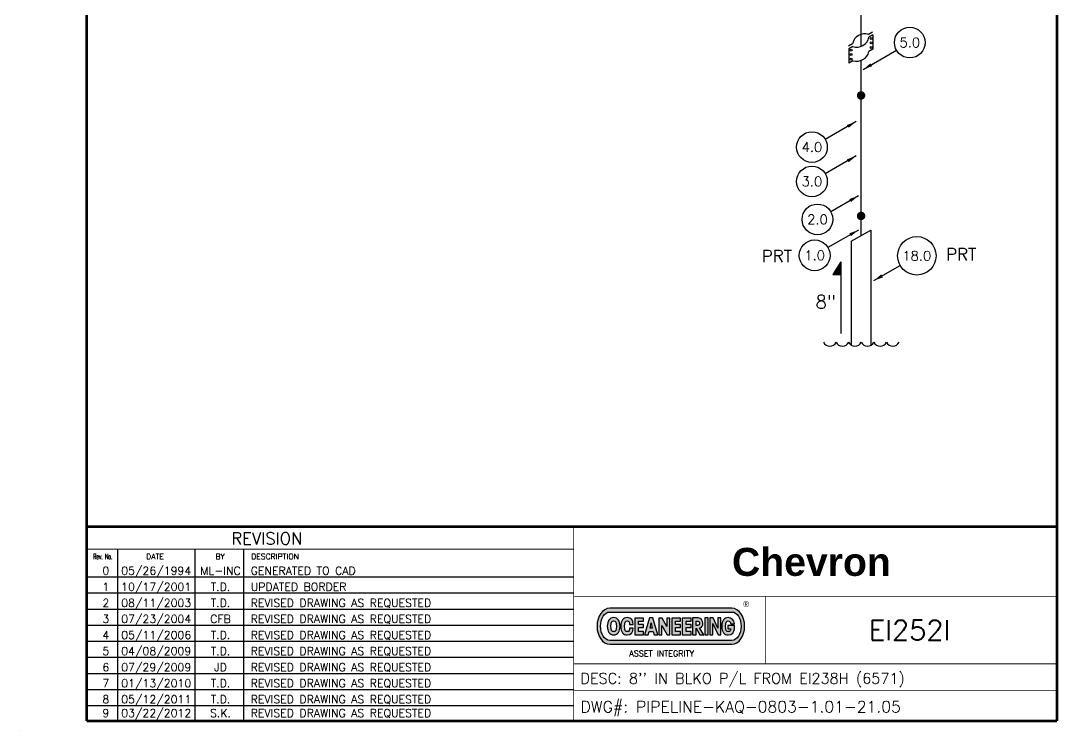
# Model space of a CAD drawing. Extents: x -0.4 to 12.5, y -0.5 to 16.6.
# Drawn here: x -0.43 to 12.53, y -0.51 to 8.35 of the extents above; entities that cross this region are included whole.
import ezdxf
from ezdxf.enums import TextEntityAlignment as Align

# ---------------------------------------------------------------- set-up
doc = ezdxf.new("R2010")
doc.units = 0
doc.header["$MEASUREMENT"] = 0
doc.layers.get('0').update_dxf_attribs({"linetype": 'CONTINUOUS'})
for name, color, linetype in [('BORDER', 5, 'CONTINUOUS'), ('LAYER_1', 5, 'CONTINUOUS'), ('MI_COMPONENT', 2, 'CONTINUOUS'), ('PIPELINE-KAQ-0803-TEXT', 3, 'CONTINUOUS'), ('PIPING', 7, 'CONTINUOUS'), ('PIPING-ABJ-1010-INLET-PIPE', 7, 'CONTINUOUS'), ('PIPING-ABJ-1010-INLET-TEXT', 3, 'CONTINUOUS'), ('TITLE', 5, 'CONTINUOUS')]:
    doc.layers.add(name, color=color, linetype=linetype)
doc.styles.add('ARIAL', font='ARIAL.TTF', dxfattribs={"height": 3})
doc.styles.add('PIPE-INFO', font='ROMANT')
doc.styles.add('ROMANS', font='romans.shx')
doc.styles.get("Standard").update_dxf_attribs({"font": 'MONOTXT'})

# ---------------------------------------------------------------- blocks, each defined once
blk = doc.blocks.new('TITLE')
at = {"layer": 'BORDER', "color": 3, "style": 'ROMANS', "flags": 8}
for tag, p in [('REV_#', (0.63, 1.432)), ('REV_DATE', (1.259, 1.432)), ('REV_BY', (2.062, 1.432)), ('REV_#', (0.63, 1.231)), ('REV_DATE', (1.259, 1.231)), ('REV_BY', (2.062, 1.231)), ('REV_#', (0.63, 1.03)), ('REV_DATE', (1.259, 1.03)), ('REV_BY', (2.062, 1.03)), ('REV_#', (0.63, 0.83)), ('REV_DATE', (1.259, 0.83)), ('REV_BY', (2.062, 0.83)), ('REV_#', (0.63, 0.629)), ('REV_DATE', (1.259, 0.629)), ('REV_BY', (2.062, 0.629)), ('REV_#', (0.63, 0.428)), ('REV_DATE', (1.259, 0.428)), ('REV_BY', (2.062, 0.428)), ('REV_#', (0.63, 0.227)), ('REV_DATE', (1.259, 0.227)), ('REV_BY', (2.062, 0.227)), ('REV_#', (0.63, 0.027)), ('REV_DATE', (1.259, 0.027)), ('REV_BY', (2.062, 0.027)), ('REV_#', (0.63, -0.174)), ('REV_DATE', (1.259, -0.174)), ('REV_BY', (2.062, -0.174)), ('REV_#', (0.63, -0.346)), ('REV_DATE', (1.259, -0.346)), ('REV_BY', (2.062, -0.346))]:
    blk.add_attdef(tag, text='', height=0.1, dxfattribs=at).set_placement(p, align=Align.CENTER)
for p in [(2.439, 1.432), (2.439, 1.231), (2.439, 1.03), (2.439, 0.83), (2.439, 0.629), (2.439, 0.428), (2.439, 0.227), (2.439, 0.027), (2.439, -0.174), (2.439, -0.346)]:
    blk.add_attdef('REV_DESC', p, '', height=0.1, dxfattribs=at)
at = {"layer": 'BORDER', "style": 'ROMANS', "flags": 8}
blk.add_attdef('LOCATION', text='', height=0.25, dxfattribs=at).set_placement((10.669, 0.615), align=Align.CENTER)

msp = doc.modelspace()

# ---------------------------------------------------------------- hatches: boundary and pattern name
at = {"linetype": 'Continuous', "lineweight": 0}
h = msp.add_hatch(color=256, dxfattribs=at)
edge = h.paths.add_edge_path()
edge.add_spline(control_points=[(8.449, 1.013), (8.449, 1.013), (6.923, 1.013), (6.923, 1.013)], knot_values=[0, 0, 0, 0, 1, 1, 1, 1], degree=3, periodic=0)
edge.add_spline(control_points=[(6.923, 1.013), (6.836, 1.013), (6.765, 0.913), (6.765, 0.789)], knot_values=[1, 1, 1, 1, 2, 2, 2, 2], degree=3, periodic=0)
edge.add_spline(control_points=[(6.765, 0.789), (6.765, 0.666), (6.836, 0.565), (6.923, 0.565)], knot_values=[2, 2, 2, 2, 3, 3, 3, 3], degree=3, periodic=0)
edge.add_spline(control_points=[(6.923, 0.565), (6.923, 0.565), (8.449, 0.565), (8.449, 0.565)], knot_values=[3, 3, 3, 3, 4, 4, 4, 4], degree=3, periodic=0)
edge.add_spline(control_points=[(8.449, 0.565), (8.537, 0.565), (8.608, 0.666), (8.608, 0.789)], knot_values=[4, 4, 4, 4, 5, 5, 5, 5], degree=3, periodic=0)
edge.add_spline(control_points=[(8.608, 0.789), (8.608, 0.913), (8.537, 1.013), (8.449, 1.013)], knot_values=[5, 5, 5, 5, 6, 6, 6, 6], degree=3, periodic=0)
edge = h.paths.add_edge_path(flags=16)
edge.add_spline(control_points=[(6.923, 0.966), (6.923, 0.966), (8.449, 0.966), (8.449, 0.966)], knot_values=[3, 3, 3, 3, 4, 4, 4, 4], degree=3, periodic=0)
edge.add_spline(control_points=[(8.449, 0.966), (8.512, 0.966), (8.564, 0.887), (8.564, 0.789)], knot_values=[4, 4, 4, 4, 5, 5, 5, 5], degree=3, periodic=0)
edge.add_spline(control_points=[(8.564, 0.789), (8.564, 0.691), (8.512, 0.612), (8.449, 0.612)], knot_values=[5, 5, 5, 5, 6, 6, 6, 6], degree=3, periodic=0)
edge.add_spline(control_points=[(8.449, 0.612), (8.449, 0.612), (6.923, 0.612), (6.923, 0.612)], knot_values=[0, 0, 0, 0, 1, 1, 1, 1], degree=3, periodic=0)
edge.add_spline(control_points=[(6.923, 0.612), (6.86, 0.612), (6.809, 0.691), (6.809, 0.789)], knot_values=[1, 1, 1, 1, 2, 2, 2, 2], degree=3, periodic=0)
edge.add_spline(control_points=[(6.809, 0.789), (6.809, 0.887), (6.86, 0.966), (6.923, 0.966)], knot_values=[2, 2, 2, 2, 3, 3, 3, 3], degree=3, periodic=0)
h.paths.add_polyline_path([(7.461, 0.892), (7.526, 0.683), (7.479, 0.683), (7.467, 0.723), (7.441, 0.723), (7.415, 0.723), (7.404, 0.683), (7.357, 0.683), (7.419, 0.892), (7.441, 0.892)], flags=0)
h.paths.add_polyline_path([(7.538, 0.89), (7.579, 0.89), (7.636, 0.784), (7.637, 0.89), (7.675, 0.89), (7.675, 0.683), (7.639, 0.683), (7.576, 0.799), (7.576, 0.683), (7.538, 0.683)], flags=0)
h.paths.add_polyline_path([(7.345, 0.89), (7.345, 0.85), (7.282, 0.85), (7.282, 0.811), (7.345, 0.811), (7.345, 0.772), (7.282, 0.772), (7.282, 0.723), (7.345, 0.723), (7.345, 0.683), (7.237, 0.683), (7.237, 0.89)], flags=0)
h.paths.add_polyline_path([(7.455, 0.764), (7.441, 0.764), (7.427, 0.764), (7.441, 0.831)], flags=0)
h.paths.add_polyline_path([(7.699, 0.89), (7.807, 0.89), (7.807, 0.85), (7.745, 0.85), (7.745, 0.811), (7.807, 0.811), (7.807, 0.772), (7.745, 0.772), (7.745, 0.723), (7.807, 0.723), (7.807, 0.683), (7.699, 0.683)], flags=0)
edge = h.paths.add_edge_path(flags=0)
edge.add_spline(control_points=[(7.14, 0.896), (7.191, 0.896), (7.218, 0.858), (7.217, 0.809)], knot_values=[0, 0, 0, 0, 1, 1, 1, 1], degree=3, periodic=0)
edge.add_spline(control_points=[(7.217, 0.809), (7.217, 0.809), (7.172, 0.809), (7.172, 0.809)], knot_values=[12.000022, 12.000022, 12.000022, 12.000022, 12.999982, 12.999982, 12.999982, 12.999982], degree=3, periodic=0)
edge.add_spline(control_points=[(7.172, 0.809), (7.171, 0.846), (7.16, 0.855), (7.144, 0.855)], knot_values=[10, 10, 10, 10, 11, 11, 11, 11], degree=3, periodic=0)
edge.add_spline(control_points=[(7.144, 0.855), (7.123, 0.855), (7.107, 0.837), (7.107, 0.788)], knot_values=[9, 9, 9, 9, 10, 10, 10, 10], degree=3, periodic=0)
edge.add_spline(control_points=[(7.107, 0.788), (7.107, 0.739), (7.123, 0.721), (7.144, 0.721)], knot_values=[8, 8, 8, 8, 9, 9, 9, 9], degree=3, periodic=0)
edge.add_spline(control_points=[(7.144, 0.721), (7.166, 0.721), (7.171, 0.743), (7.172, 0.765)], knot_values=[7, 7, 7, 7, 8, 8, 8, 8], degree=3, periodic=0)
edge.add_spline(control_points=[(7.172, 0.765), (7.172, 0.765), (7.217, 0.765), (7.217, 0.765)], knot_values=[5.000018, 5.000018, 5.000018, 5.000018, 5.99998, 5.99998, 5.99998, 5.99998], degree=3, periodic=0)
edge.add_spline(control_points=[(7.217, 0.765), (7.217, 0.718), (7.19, 0.68), (7.14, 0.68)], knot_values=[3, 3, 3, 3, 4, 4, 4, 4], degree=3, periodic=0)
edge.add_spline(control_points=[(7.14, 0.68), (7.093, 0.68), (7.062, 0.716), (7.062, 0.788)], knot_values=[2, 2, 2, 2, 3, 3, 3, 3], degree=3, periodic=0)
edge.add_spline(control_points=[(7.062, 0.788), (7.062, 0.86), (7.093, 0.896), (7.14, 0.896)], knot_values=[1, 1, 1, 1, 2, 2, 2, 2], degree=3, periodic=0)
h.paths.add_polyline_path([(7.83, 0.89), (7.939, 0.89), (7.939, 0.85), (7.876, 0.85), (7.876, 0.811), (7.939, 0.811), (7.939, 0.772), (7.876, 0.772), (7.876, 0.723), (7.939, 0.723), (7.939, 0.683), (7.83, 0.683)], flags=0)
edge = h.paths.add_edge_path(flags=0)
edge.add_spline(control_points=[(6.972, 0.896), (7.025, 0.896), (7.052, 0.853), (7.052, 0.788)], knot_values=[1, 1, 1, 1, 2, 2, 2, 2], degree=3, periodic=0)
edge.add_spline(control_points=[(7.052, 0.788), (7.052, 0.723), (7.025, 0.68), (6.972, 0.68)], knot_values=[0, 0, 0, 0, 1, 1, 1, 1], degree=3, periodic=0)
edge.add_spline(control_points=[(6.972, 0.68), (6.919, 0.68), (6.893, 0.723), (6.893, 0.788)], knot_values=[0, 0, 0, 0, 1, 1, 1, 1], degree=3, periodic=0)
edge.add_spline(control_points=[(6.893, 0.788), (6.893, 0.853), (6.919, 0.896), (6.972, 0.896)], knot_values=[7, 7, 7, 7, 8, 8, 8, 8], degree=3, periodic=0)
edge = h.paths.add_edge_path(flags=0)
edge.add_spline(control_points=[(6.972, 0.855), (6.995, 0.855), (7.006, 0.836), (7.006, 0.788)], knot_values=[3, 3, 3, 3, 4, 4, 4, 4], degree=3, periodic=0)
edge.add_spline(control_points=[(7.006, 0.788), (7.006, 0.739), (6.995, 0.721), (6.972, 0.721)], knot_values=[4, 4, 4, 4, 5, 5, 5, 5], degree=3, periodic=0)
edge.add_spline(control_points=[(6.972, 0.721), (6.949, 0.721), (6.938, 0.739), (6.938, 0.788)], knot_values=[2, 2, 2, 2, 3, 3, 3, 3], degree=3, periodic=0)
edge.add_spline(control_points=[(6.938, 0.788), (6.938, 0.836), (6.949, 0.855), (6.972, 0.855)], knot_values=[5, 5, 5, 5, 6, 6, 6, 6], degree=3, periodic=0)
edge = h.paths.add_edge_path(flags=0)
edge.add_spline(control_points=[(7.957, 0.892), (7.957, 0.892), (8.022, 0.892), (8.022, 0.892)], knot_values=[4.00001, 4.00001, 4.00001, 4.00001, 4.99999, 4.99999, 4.99999, 4.99999], degree=3, periodic=0)
edge.add_spline(control_points=[(8.022, 0.892), (8.022, 0.892), (8.026, 0.892), (8.026, 0.892)], knot_values=[10, 10, 10, 10, 10.999925, 10.999925, 10.999925, 10.999925], degree=3, periodic=0)
edge.add_spline(control_points=[(8.026, 0.892), (8.064, 0.892), (8.088, 0.86), (8.088, 0.824)], knot_values=[8, 8, 8, 8, 9, 9, 9, 9], degree=3, periodic=0)
edge.add_spline(control_points=[(8.088, 0.824), (8.088, 0.801), (8.076, 0.771), (8.045, 0.767)], knot_values=[7, 7, 7, 7, 8, 8, 8, 8], degree=3, periodic=0)
edge.add_spline(control_points=[(8.045, 0.767), (8.045, 0.767), (8.098, 0.683), (8.098, 0.683)], knot_values=[5.000018, 5.000018, 5.000018, 5.000018, 5.999986, 5.999986, 5.999986, 5.999986], degree=3, periodic=0)
edge.add_spline(control_points=[(8.098, 0.683), (8.098, 0.683), (8.048, 0.683), (8.048, 0.683)], knot_values=[4.000018, 4.000018, 4.000018, 4.000018, 4.999982, 4.999982, 4.999982, 4.999982], degree=3, periodic=0)
edge.add_spline(control_points=[(8.048, 0.683), (8.048, 0.683), (8.022, 0.728), (8.022, 0.728)], knot_values=[3.000018, 3.000018, 3.000018, 3.000018, 3.999982, 3.999982, 3.999982, 3.999982], degree=3, periodic=0)
edge.add_spline(control_points=[(8.022, 0.728), (8.022, 0.728), (8.002, 0.764), (8.002, 0.764)], knot_values=[10.000018, 10.000018, 10.000018, 10.000018, 10.999982, 10.999982, 10.999982, 10.999982], degree=3, periodic=0)
edge.add_spline(control_points=[(8.001, 0.764), (8.001, 0.764), (8.001, 0.683), (8.001, 0.683)], knot_values=[8.000018, 8.000018, 8.000018, 8.000018, 8.999982, 8.999982, 8.999982, 8.999982], degree=3, periodic=0)
edge.add_spline(control_points=[(8.001, 0.683), (8.001, 0.683), (7.957, 0.683), (7.957, 0.683)], knot_values=[7.00001, 7.00001, 7.00001, 7.00001, 7.999982, 7.999982, 7.999982, 7.999982], degree=3, periodic=0)
edge.add_spline(control_points=[(7.957, 0.683), (7.957, 0.683), (7.957, 0.892), (7.957, 0.892)], knot_values=[5.00001, 5.00001, 5.00001, 5.00001, 5.99999, 5.99999, 5.99999, 5.99999], degree=3, periodic=0)
edge = h.paths.add_edge_path(flags=0)
edge.add_spline(control_points=[(8.001, 0.851), (8.001, 0.851), (8.016, 0.851), (8.016, 0.851)], knot_values=[0.000018, 0.000018, 0.000018, 0.000018, 1, 1, 1, 1], degree=3, periodic=0)
edge.add_spline(control_points=[(8.016, 0.851), (8.018, 0.851), (8.02, 0.851), (8.022, 0.85)], knot_values=[2, 2, 2, 2, 3, 3, 3, 3], degree=3, periodic=0)
edge.add_spline(control_points=[(8.022, 0.85), (8.036, 0.848), (8.044, 0.84), (8.044, 0.825)], knot_values=[0, 0, 0, 0, 1, 1, 1, 1], degree=3, periodic=0)
edge.add_spline(control_points=[(8.044, 0.825), (8.044, 0.81), (8.036, 0.802), (8.022, 0.8)], knot_values=[1, 1, 1, 1, 2, 2, 2, 2], degree=3, periodic=0)
edge.add_spline(control_points=[(8.022, 0.8), (8.02, 0.799), (8.018, 0.799), (8.016, 0.799)], knot_values=[12, 12, 12, 12, 13, 13, 13, 13], degree=3, periodic=0)
edge.add_spline(control_points=[(8.016, 0.799), (8.016, 0.799), (8.001, 0.799), (8.001, 0.799)], knot_values=[14, 14, 14, 14, 14.999982, 14.999982, 14.999982, 14.999982], degree=3, periodic=0)
edge.add_spline(control_points=[(8.001, 0.799), (8.001, 0.799), (8.001, 0.851), (8.001, 0.851)], knot_values=[15.000018, 15.000018, 15.000018, 15.000018, 15.999982, 15.999982, 15.999982, 15.999982], degree=3, periodic=0)
h.paths.add_polyline_path([(8.111, 0.892), (8.153, 0.892), (8.153, 0.683), (8.111, 0.683)], flags=0)
h.paths.add_polyline_path([(8.173, 0.892), (8.215, 0.892), (8.273, 0.764), (8.274, 0.764), (8.274, 0.892), (8.313, 0.892), (8.313, 0.683), (8.276, 0.683), (8.213, 0.821), (8.212, 0.821), (8.212, 0.683), (8.173, 0.683)], flags=0)
edge = h.paths.add_edge_path(flags=0)
edge.add_spline(control_points=[(8.324, 0.788), (8.324, 0.86), (8.354, 0.896), (8.402, 0.896)], knot_values=[1, 1, 1, 1, 2, 2, 2, 2], degree=3, periodic=0)
edge.add_spline(control_points=[(8.402, 0.896), (8.447, 0.896), (8.477, 0.865), (8.48, 0.818)], knot_values=[0, 0, 0, 0, 1, 1, 1, 1], degree=3, periodic=0)
edge.add_spline(control_points=[(8.48, 0.818), (8.48, 0.818), (8.435, 0.818), (8.435, 0.818)], knot_values=[15.000021, 15.000021, 15.000021, 15.000021, 15.999983, 15.999983, 15.999983, 15.999983], degree=3, periodic=0)
edge.add_spline(control_points=[(8.435, 0.818), (8.434, 0.838), (8.423, 0.855), (8.402, 0.855)], knot_values=[13, 13, 13, 13, 14, 14, 14, 14], degree=3, periodic=0)
edge.add_spline(control_points=[(8.402, 0.855), (8.385, 0.855), (8.369, 0.837), (8.369, 0.788)], knot_values=[12, 12, 12, 12, 13, 13, 13, 13], degree=3, periodic=0)
edge.add_spline(control_points=[(8.369, 0.788), (8.369, 0.739), (8.385, 0.721), (8.402, 0.721)], knot_values=[11, 11, 11, 11, 12, 12, 12, 12], degree=3, periodic=0)
edge.add_spline(control_points=[(8.402, 0.721), (8.427, 0.721), (8.435, 0.741), (8.435, 0.758)], knot_values=[10, 10, 10, 10, 11, 11, 11, 11], degree=3, periodic=0)
edge.add_spline(control_points=[(8.435, 0.758), (8.435, 0.758), (8.397, 0.758), (8.397, 0.758)], knot_values=[8.000018, 8.000018, 8.000018, 8.000018, 8.999985, 8.999985, 8.999985, 8.999985], degree=3, periodic=0)
edge.add_spline(control_points=[(8.397, 0.758), (8.397, 0.758), (8.397, 0.798), (8.397, 0.798)], knot_values=[7.000018, 7.000018, 7.000018, 7.000018, 7.999982, 7.999982, 7.999982, 7.999982], degree=3, periodic=0)
edge.add_spline(control_points=[(8.397, 0.798), (8.397, 0.798), (8.48, 0.798), (8.48, 0.798)], knot_values=[6.000018, 6.000018, 6.000018, 6.000018, 6.999982, 6.999982, 6.999982, 6.999982], degree=3, periodic=0)
edge.add_spline(control_points=[(8.48, 0.798), (8.48, 0.798), (8.48, 0.757), (8.48, 0.757)], knot_values=[5, 5, 5, 5, 5.999982, 5.999982, 5.999982, 5.999982], degree=3, periodic=0)
edge.add_spline(control_points=[(8.48, 0.757), (8.48, 0.714), (8.452, 0.68), (8.402, 0.68)], knot_values=[3, 3, 3, 3, 4, 4, 4, 4], degree=3, periodic=0)
edge.add_spline(control_points=[(8.402, 0.68), (8.354, 0.68), (8.324, 0.716), (8.324, 0.788)], knot_values=[2, 2, 2, 2, 3, 3, 3, 3], degree=3, periodic=0)

# ---------------------------------------------------------------- linework, layer by layer
at = {"color": 2}
for p, q in [((10.207, 8.209), (10.156, 8.18)), ((10.211, 8.177), (10.16, 8.147)), ((10.211, 8.177), (10.211, 7.997)), ((9.957, 8.065), (9.906, 8.035)), ((9.961, 8.032), (9.91, 8.003)), ((9.91, 8.003), (9.91, 7.823)), ((10.211, 7.997), (10.16, 7.967)), ((9.961, 7.853), (9.91, 7.823)), ((9.94, 5.597), (10.184, 5.738)), ((10.184, 5.738), (10.184, 4.298)), ((9.94, 5.597), (9.94, 4.301))]:
    msp.add_line(p, q, dxfattribs=at)
at = {"const_width": 0.015}
for points in [[(10.062, 8.033), (10.062, 8.486)], [(10.062, 5.668), (10.062, 7.856)]]:
    msp.add_lwpolyline(points, dxfattribs=at)
at = {"color": 2, "const_width": 0.0528}
for points in [[(10.036, 7.419, 1), (10.089, 7.419, 1)], [(10.036, 5.914, 1), (10.089, 5.914, 1)]]:
    msp.add_lwpolyline(points, format="xyb", close=True, dxfattribs=at)
at = {"color": 2}
for centre in [(10.187, 8.13), (10.187, 8.077), (9.937, 7.984), (9.937, 7.931), (10.187, 8.019), (9.937, 7.873)]:
    msp.add_circle(centre, 0.012, dxfattribs=at)
for centre, radius, start, end in [((10.105, 8.038), 0.151, 70.493, 169.507), ((10.011, 8.174), 0.151, 250.493, 349.507), ((10.007, 8.003), 0.157, 253.2203, 346.7797)]:
    msp.add_arc(centre, radius, start, end, dxfattribs=at)
for centre in [(9.672, 4.375), (9.829, 4.375), (9.986, 4.375), (10.144, 4.375), (10.301, 4.375), (10.458, 4.375)]:
    msp.add_arc(centre, 0.0867, 205, 335)
at = {"layer": 'BORDER'}
for p, q in [((0.78, -0.394), (0.78, 1.751)), ((1.746, -0.394), (1.746, 1.751)), ((2.355, -0.394), (2.355, 1.751)), ((0.389, 1.404), (6.473, 1.404)), ((0.389, 1.204), (6.473, 1.204)), ((0.389, 1.003), (6.473, 1.003)), ((0.389, 0.802), (6.473, 0.802)), ((0.389, 0.602), (6.473, 0.602)), ((0.389, 0.401), (6.473, 0.401)), ((0.389, 0.2), (6.473, 0.2)), ((0.389, 0), (6.473, 0)), ((0.389, -0.201), (6.473, -0.201))]:
    msp.add_line(p, q, dxfattribs=at)
at = {"layer": 'BORDER', "color": 3, "const_width": 0.033}
for points in [[(0.389, -0.394), (0.389, 16.583)], [(12.509, -0.394), (12.509, 16.583)], [(0.389, -0.394), (12.509, -0.394)]]:
    msp.add_lwpolyline(points, dxfattribs=at)
at = {"layer": 'BORDER'}
for points, const_width in [([(0.389, 2.032), (12.509, 2.032)], 0.033), ([(6.473, -0.394), (6.473, 2.032)], 0.01), ([(0.389, 1.751), (6.473, 1.751)], 0.01), ([(6.473, 1.163), (12.509, 1.163)], 0.01), ([(8.87, 0.319), (8.87, 1.163)], 0.01), ([(6.473, 0.319), (12.509, 0.319)], 0.01), ([(6.473, -0.015), (12.509, -0.015)], 0.01)]:
    msp.add_lwpolyline(points, dxfattribs=dict(at, const_width=const_width))
at = {"layer": 'LAYER_1', "color": 7}
for p, q in [((7.345, 0.89), (7.237, 0.89)), ((7.237, 0.89), (7.237, 0.683)), ((7.282, 0.811), (7.282, 0.85)), ((7.282, 0.85), (7.345, 0.85)), ((7.345, 0.811), (7.282, 0.811)), ((7.345, 0.85), (7.345, 0.89)), ((7.345, 0.772), (7.345, 0.811)), ((7.419, 0.892), (7.357, 0.683)), ((7.441, 0.892), (7.419, 0.892)), ((7.427, 0.764), (7.44, 0.83)), ((7.44, 0.83), (7.441, 0.83)), ((7.461, 0.892), (7.441, 0.892)), ((7.441, 0.83), (7.441, 0.83)), ((7.441, 0.83), (7.455, 0.764)), ((7.526, 0.683), (7.461, 0.892)), ((7.461, 0.892), (7.461, 0.892)), ((7.579, 0.89), (7.538, 0.89)), ((7.538, 0.89), (7.538, 0.683)), ((7.576, 0.683), (7.576, 0.799)), ((7.576, 0.799), (7.639, 0.683)), ((7.636, 0.784), (7.579, 0.89)), ((7.637, 0.89), (7.636, 0.784)), ((7.675, 0.89), (7.637, 0.89)), ((7.637, 0.89), (7.637, 0.89)), ((7.675, 0.683), (7.675, 0.89)), ((7.807, 0.89), (7.699, 0.89)), ((7.699, 0.89), (7.699, 0.683)), ((7.745, 0.811), (7.745, 0.85)), ((7.745, 0.85), (7.807, 0.85)), ((7.807, 0.811), (7.745, 0.811)), ((7.807, 0.85), (7.807, 0.89)), ((7.807, 0.772), (7.807, 0.811)), ((7.939, 0.89), (7.83, 0.89)), ((7.83, 0.89), (7.83, 0.683)), ((7.876, 0.811), (7.876, 0.85)), ((7.876, 0.85), (7.939, 0.85)), ((7.939, 0.811), (7.876, 0.811)), ((7.939, 0.85), (7.939, 0.89)), ((7.939, 0.772), (7.939, 0.811)), ((8.111, 0.892), (8.111, 0.683)), ((8.153, 0.892), (8.111, 0.892)), ((8.111, 0.892), (8.111, 0.892)), ((8.153, 0.683), (8.153, 0.892)), ((8.215, 0.892), (8.173, 0.892)), ((8.173, 0.892), (8.173, 0.683)), ((8.212, 0.683), (8.212, 0.821)), ((8.212, 0.821), (8.213, 0.821)), ((8.213, 0.821), (8.276, 0.683)), ((8.273, 0.764), (8.215, 0.892)), ((8.274, 0.892), (8.274, 0.764)), ((8.313, 0.892), (8.274, 0.892)), ((8.274, 0.892), (8.274, 0.892)), ((8.313, 0.683), (8.313, 0.892)), ((7.237, 0.683), (7.345, 0.683)), ((7.282, 0.723), (7.282, 0.772)), ((7.282, 0.772), (7.345, 0.772)), ((7.345, 0.723), (7.282, 0.723)), ((7.345, 0.683), (7.345, 0.723)), ((7.345, 0.683), (7.345, 0.683)), ((7.357, 0.683), (7.404, 0.683)), ((7.404, 0.683), (7.415, 0.723)), ((7.415, 0.723), (7.441, 0.723)), ((7.441, 0.764), (7.427, 0.764)), ((7.455, 0.764), (7.441, 0.764)), ((7.441, 0.723), (7.467, 0.723)), ((7.455, 0.764), (7.455, 0.764)), ((7.467, 0.723), (7.479, 0.683)), ((7.479, 0.683), (7.526, 0.683)), ((7.538, 0.683), (7.576, 0.683)), ((7.639, 0.683), (7.675, 0.683)), ((7.699, 0.683), (7.807, 0.683)), ((7.745, 0.723), (7.745, 0.772)), ((7.745, 0.772), (7.807, 0.772)), ((7.807, 0.723), (7.745, 0.723)), ((7.807, 0.683), (7.807, 0.723)), ((7.807, 0.683), (7.807, 0.683)), ((7.83, 0.683), (7.939, 0.683)), ((7.876, 0.723), (7.876, 0.772)), ((7.876, 0.772), (7.939, 0.772)), ((7.939, 0.723), (7.876, 0.723)), ((7.939, 0.683), (7.939, 0.723)), ((7.939, 0.683), (7.939, 0.683)), ((8.111, 0.683), (8.153, 0.683)), ((8.173, 0.683), (8.212, 0.683)), ((8.274, 0.764), (8.273, 0.764)), ((8.276, 0.683), (8.313, 0.683))]:
    msp.add_line(p, q, dxfattribs=at)
for points, knots in [([(6.923, 1.013), (6.836, 1.013), (6.765, 0.913), (6.765, 0.789), (6.765, 0.666), (6.836, 0.565), (6.923, 0.565)], [1, 1, 1, 1, 2, 2, 2, 3, 3, 3, 3]), ([(6.923, 0.612), (6.86, 0.612), (6.809, 0.691), (6.809, 0.789), (6.809, 0.887), (6.86, 0.966), (6.923, 0.966)], [1, 1, 1, 1, 2, 2, 2, 3, 3, 3, 3]), ([(8.449, 0.565), (8.537, 0.565), (8.608, 0.666), (8.608, 0.789), (8.608, 0.913), (8.537, 1.013), (8.449, 1.013)], [4, 4, 4, 4, 5, 5, 5, 6, 6, 6, 6]), ([(8.449, 0.966), (8.512, 0.966), (8.564, 0.887), (8.564, 0.789), (8.564, 0.691), (8.512, 0.612), (8.449, 0.612)], [4, 4, 4, 4, 5, 5, 5, 6, 6, 6, 6]), ([(6.972, 0.68), (7.025, 0.68), (7.052, 0.723), (7.052, 0.788), (7.052, 0.853), (7.025, 0.896), (6.972, 0.896)], [0, 0, 0, 0, 1, 1, 1, 2, 2, 2, 2]), ([(6.972, 0.855), (6.995, 0.855), (7.006, 0.836), (7.006, 0.788), (7.006, 0.739), (6.995, 0.721), (6.972, 0.721)], [3, 3, 3, 3, 4, 4, 4, 5, 5, 5, 5]), ([(7.217, 0.809), (7.218, 0.858), (7.191, 0.896), (7.14, 0.896), (7.093, 0.896), (7.062, 0.86), (7.062, 0.788), (7.062, 0.716), (7.093, 0.68), (7.14, 0.68), (7.19, 0.68), (7.217, 0.718), (7.217, 0.765)], [0, 0, 0, 0, 1, 1, 1, 2, 2, 2, 3, 3, 3, 4, 4, 4, 4]), ([(7.172, 0.765), (7.171, 0.743), (7.166, 0.721), (7.144, 0.721), (7.123, 0.721), (7.107, 0.739), (7.107, 0.788), (7.107, 0.837), (7.123, 0.855), (7.144, 0.855), (7.16, 0.855), (7.171, 0.846), (7.172, 0.809)], [7, 7, 7, 7, 8, 8, 8, 9, 9, 9, 10, 10, 10, 11, 11, 11, 11]), ([(8.022, 0.85), (8.036, 0.848), (8.044, 0.84), (8.044, 0.825), (8.044, 0.81), (8.036, 0.802), (8.022, 0.8)], [0, 0, 0, 0, 1, 1, 1, 2, 2, 2, 2]), ([(8.045, 0.767), (8.076, 0.771), (8.088, 0.801), (8.088, 0.824), (8.088, 0.86), (8.064, 0.892), (8.026, 0.892)], [7, 7, 7, 7, 8, 8, 8, 9, 9, 9, 9]), ([(8.48, 0.818), (8.477, 0.865), (8.447, 0.896), (8.402, 0.896), (8.354, 0.896), (8.324, 0.86), (8.324, 0.788), (8.324, 0.716), (8.354, 0.68), (8.402, 0.68), (8.452, 0.68), (8.48, 0.714), (8.48, 0.757)], [0, 0, 0, 0, 1, 1, 1, 2, 2, 2, 3, 3, 3, 4, 4, 4, 4]), ([(8.435, 0.758), (8.435, 0.741), (8.427, 0.721), (8.402, 0.721), (8.385, 0.721), (8.369, 0.739), (8.369, 0.788), (8.369, 0.837), (8.385, 0.855), (8.402, 0.855), (8.423, 0.855), (8.434, 0.838), (8.435, 0.818)], [10, 10, 10, 10, 11, 11, 11, 12, 12, 12, 13, 13, 13, 14, 14, 14, 14])]:
    msp.add_open_spline(points, degree=3, knots=knots, dxfattribs=at)
for points in [[(8.449, 1.013), (8.449, 1.013), (6.923, 1.013), (6.923, 1.013)], [(6.923, 0.966), (6.923, 0.966), (8.449, 0.966), (8.449, 0.966)], [(6.972, 0.896), (6.919, 0.896), (6.893, 0.853), (6.893, 0.788)], [(6.893, 0.788), (6.893, 0.723), (6.919, 0.68), (6.972, 0.68)], [(6.938, 0.788), (6.938, 0.836), (6.949, 0.855), (6.972, 0.855)], [(6.972, 0.721), (6.949, 0.721), (6.938, 0.739), (6.938, 0.788)], [(7.172, 0.809), (7.172, 0.809), (7.217, 0.809), (7.217, 0.809)], [(8.022, 0.892), (8.022, 0.892), (7.957, 0.892), (7.957, 0.892)], [(7.957, 0.892), (7.957, 0.892), (7.957, 0.683), (7.957, 0.683)], [(8.001, 0.851), (8.001, 0.851), (8.016, 0.851), (8.016, 0.851)], [(8.001, 0.799), (8.001, 0.799), (8.001, 0.851), (8.001, 0.851)], [(8.016, 0.799), (8.016, 0.799), (8.001, 0.799), (8.001, 0.799)], [(8.016, 0.851), (8.018, 0.851), (8.02, 0.851), (8.022, 0.85)], [(8.022, 0.8), (8.02, 0.799), (8.018, 0.799), (8.016, 0.799)], [(8.026, 0.892), (8.026, 0.892), (8.022, 0.892), (8.022, 0.892)], [(8.48, 0.798), (8.48, 0.798), (8.397, 0.798), (8.397, 0.798)], [(8.397, 0.798), (8.397, 0.798), (8.397, 0.758), (8.397, 0.758)], [(8.435, 0.818), (8.435, 0.818), (8.48, 0.818), (8.48, 0.818)], [(8.48, 0.757), (8.48, 0.757), (8.48, 0.798), (8.48, 0.798)], [(7.217, 0.765), (7.217, 0.765), (7.172, 0.765), (7.172, 0.765)], [(7.957, 0.683), (7.957, 0.683), (8.001, 0.683), (8.001, 0.683)], [(8.001, 0.683), (8.001, 0.683), (8.001, 0.764), (8.001, 0.764)], [(8.001, 0.764), (8.001, 0.764), (8.002, 0.764), (8.002, 0.764)], [(8.002, 0.764), (8.002, 0.764), (8.022, 0.728), (8.022, 0.728)], [(8.022, 0.728), (8.022, 0.728), (8.048, 0.683), (8.048, 0.683)], [(8.098, 0.683), (8.098, 0.683), (8.045, 0.767), (8.045, 0.767)], [(8.048, 0.683), (8.048, 0.683), (8.098, 0.683), (8.098, 0.683)], [(8.397, 0.758), (8.397, 0.758), (8.435, 0.758), (8.435, 0.758)], [(8.449, 0.612), (8.449, 0.612), (6.923, 0.612), (6.923, 0.612)], [(6.923, 0.565), (6.923, 0.565), (8.449, 0.565), (8.449, 0.565)]]:
    msp.add_open_spline(points, degree=3, dxfattribs=at)
at = {"layer": 'MI_COMPONENT', "color": 7}
for p, q in [((9.81, 5.34), (9.709, 5.183)), ((9.709, 5.183), (9.811, 5.183))]:
    msp.add_line(p, q, dxfattribs=at)
msp.add_solid([(9.81, 5.34), (9.81, 5.183), (9.709, 5.183)], dxfattribs=at)
at = {"layer": 'PIPELINE-KAQ-0803-TEXT'}
for p, q in [((10.089, 7.744), (10.505, 7.984)), ((10, 7.092), (9.615, 6.87)), ((10, 6.663), (9.615, 6.441)), ((10.029, 6.166), (9.684, 5.967)), ((10.029, 5.738), (9.649, 5.518)), ((10.223, 5.106), (10.552, 5.296))]:
    msp.add_line(p, q, dxfattribs=at)
for centre, radius in [((10.671, 8.08), 0.192), ((9.449, 6.774), 0.192), ((9.449, 6.345), 0.192), ((9.518, 5.871), 0.192), ((9.483, 5.422), 0.192), ((10.759, 5.416), 0.24)]:
    msp.add_circle(centre, radius, dxfattribs=at)
for points in [[(10.089, 7.744), (10.201, 7.785), (10.18, 7.821)], [(10, 7.092), (9.887, 7.051), (9.908, 7.015)], [(10, 6.663), (9.887, 6.622), (9.908, 6.585)], [(10.029, 6.166), (9.916, 6.125), (9.937, 6.088)], [(10.029, 5.738), (9.916, 5.697), (9.937, 5.661)], [(10.223, 5.106), (10.336, 5.147), (10.314, 5.184)]]:
    msp.add_solid(points, dxfattribs=at)
at = {"layer": 'PIPING'}
msp.add_line((-0.433, -0.511), (-0.433, -0.511), dxfattribs=at)
at = {"layer": 'PIPING-ABJ-1010-INLET-PIPE'}
msp.add_line((9.81, 5.34), (9.81, 4.447), dxfattribs=at)

# ---------------------------------------------------------------- block references
at = {"layer": 'PIPING'}
ref = msp.add_blockref('TITLE', (0, 0), dxfattribs=at)
ref.add_attrib('LOCATION', 'EI252I', dxfattribs={"layer": 'BORDER', "height": 0.25, "style": 'ROMANS', "flags": 8}).set_placement((10.669, 0.615), align=Align.CENTER)
ref.add_attrib('REV_#', '0', dxfattribs={"layer": 'BORDER', "color": 3, "height": 0.1, "style": 'ROMANS', "flags": 8}).set_placement((0.63, 1.432), align=Align.CENTER)
ref.add_attrib('REV_DATE', '05/26/1994', dxfattribs={"layer": 'BORDER', "color": 3, "height": 0.1, "style": 'ROMANS', "flags": 8}).set_placement((1.259, 1.432), align=Align.CENTER)
ref.add_attrib('REV_BY', 'ML-INC', dxfattribs={"layer": 'BORDER', "color": 3, "height": 0.1, "style": 'ROMANS', "flags": 8}).set_placement((2.062, 1.432), align=Align.CENTER)
ref.add_attrib('REV_DESC', 'GENERATED TO CAD', (2.439, 1.432), dxfattribs={"layer": 'BORDER', "color": 3, "height": 0.1, "style": 'ROMANS', "flags": 8})
ref.add_attrib('REV_#', '1', dxfattribs={"layer": 'BORDER', "color": 3, "height": 0.1, "style": 'ROMANS', "flags": 8}).set_placement((0.63, 1.231), align=Align.CENTER)
ref.add_attrib('REV_DATE', '10/17/2001', dxfattribs={"layer": 'BORDER', "color": 3, "height": 0.1, "style": 'ROMANS', "flags": 8}).set_placement((1.259, 1.231), align=Align.CENTER)
ref.add_attrib('REV_BY', 'T.D.', dxfattribs={"layer": 'BORDER', "color": 3, "height": 0.1, "style": 'ROMANS', "flags": 8}).set_placement((2.062, 1.231), align=Align.CENTER)
ref.add_attrib('REV_DESC', 'UPDATED BORDER', (2.439, 1.231), dxfattribs={"layer": 'BORDER', "color": 3, "height": 0.1, "style": 'ROMANS', "flags": 8})
ref.add_attrib('REV_#', '2', dxfattribs={"layer": 'BORDER', "color": 3, "height": 0.1, "style": 'ROMANS', "flags": 8}).set_placement((0.63, 1.03), align=Align.CENTER)
ref.add_attrib('REV_DATE', '08/11/2003', dxfattribs={"layer": 'BORDER', "color": 3, "height": 0.1, "style": 'ROMANS', "flags": 8}).set_placement((1.259, 1.03), align=Align.CENTER)
ref.add_attrib('REV_BY', 'T.D.', dxfattribs={"layer": 'BORDER', "color": 3, "height": 0.1, "style": 'ROMANS', "flags": 8}).set_placement((2.062, 1.03), align=Align.CENTER)
ref.add_attrib('REV_DESC', 'REVISED DRAWING AS REQUESTED', (2.439, 1.03), dxfattribs={"layer": 'BORDER', "color": 3, "height": 0.1, "style": 'ROMANS', "flags": 8})
ref.add_attrib('REV_#', '3', dxfattribs={"layer": 'BORDER', "color": 3, "height": 0.1, "style": 'ROMANS', "flags": 8}).set_placement((0.63, 0.83), align=Align.CENTER)
ref.add_attrib('REV_DATE', '07/23/2004', dxfattribs={"layer": 'BORDER', "color": 3, "height": 0.1, "style": 'ROMANS', "flags": 8}).set_placement((1.259, 0.83), align=Align.CENTER)
ref.add_attrib('REV_BY', 'CFB', dxfattribs={"layer": 'BORDER', "color": 3, "height": 0.1, "style": 'ROMANS', "flags": 8}).set_placement((2.062, 0.83), align=Align.CENTER)
ref.add_attrib('REV_DESC', 'REVISED DRAWING AS REQUESTED', (2.439, 0.83), dxfattribs={"layer": 'BORDER', "color": 3, "height": 0.1, "style": 'ROMANS', "flags": 8})
ref.add_attrib('REV_#', '4', dxfattribs={"layer": 'BORDER', "color": 3, "height": 0.1, "style": 'ROMANS', "flags": 8}).set_placement((0.63, 0.629), align=Align.CENTER)
ref.add_attrib('REV_DATE', '05/11/2006', dxfattribs={"layer": 'BORDER', "color": 3, "height": 0.1, "style": 'ROMANS', "flags": 8}).set_placement((1.259, 0.629), align=Align.CENTER)
ref.add_attrib('REV_BY', 'T.D.', dxfattribs={"layer": 'BORDER', "color": 3, "height": 0.1, "style": 'ROMANS', "flags": 8}).set_placement((2.062, 0.629), align=Align.CENTER)
ref.add_attrib('REV_DESC', 'REVISED DRAWING AS REQUESTED', (2.439, 0.629), dxfattribs={"layer": 'BORDER', "color": 3, "height": 0.1, "style": 'ROMANS', "flags": 8})
ref.add_attrib('REV_#', '5', dxfattribs={"layer": 'BORDER', "color": 3, "height": 0.1, "style": 'ROMANS', "flags": 8}).set_placement((0.63, 0.428), align=Align.CENTER)
ref.add_attrib('REV_DATE', '04/08/2009', dxfattribs={"layer": 'BORDER', "color": 3, "height": 0.1, "style": 'ROMANS', "flags": 8}).set_placement((1.259, 0.428), align=Align.CENTER)
ref.add_attrib('REV_BY', 'T.D.', dxfattribs={"layer": 'BORDER', "color": 3, "height": 0.1, "style": 'ROMANS', "flags": 8}).set_placement((2.062, 0.428), align=Align.CENTER)
ref.add_attrib('REV_DESC', 'REVISED DRAWING AS REQUESTED', (2.439, 0.428), dxfattribs={"layer": 'BORDER', "color": 3, "height": 0.1, "style": 'ROMANS', "flags": 8})
ref.add_attrib('REV_#', '6', dxfattribs={"layer": 'BORDER', "color": 3, "height": 0.1, "style": 'ROMANS', "flags": 8}).set_placement((0.63, 0.227), align=Align.CENTER)
ref.add_attrib('REV_DATE', '07/29/2009', dxfattribs={"layer": 'BORDER', "color": 3, "height": 0.1, "style": 'ROMANS', "flags": 8}).set_placement((1.259, 0.227), align=Align.CENTER)
ref.add_attrib('REV_BY', 'JD', dxfattribs={"layer": 'BORDER', "color": 3, "height": 0.1, "style": 'ROMANS', "flags": 8}).set_placement((2.062, 0.227), align=Align.CENTER)
ref.add_attrib('REV_DESC', 'REVISED DRAWING AS REQUESTED', (2.439, 0.227), dxfattribs={"layer": 'BORDER', "color": 3, "height": 0.1, "style": 'ROMANS', "flags": 8})
ref.add_attrib('REV_#', '7', dxfattribs={"layer": 'BORDER', "color": 3, "height": 0.1, "style": 'ROMANS', "flags": 8}).set_placement((0.63, 0.027), align=Align.CENTER)
ref.add_attrib('REV_DATE', '01/13/2010', dxfattribs={"layer": 'BORDER', "color": 3, "height": 0.1, "style": 'ROMANS', "flags": 8}).set_placement((1.259, 0.027), align=Align.CENTER)
ref.add_attrib('REV_BY', 'T.D.', dxfattribs={"layer": 'BORDER', "color": 3, "height": 0.1, "style": 'ROMANS', "flags": 8}).set_placement((2.062, 0.027), align=Align.CENTER)
ref.add_attrib('REV_DESC', 'REVISED DRAWING AS REQUESTED', (2.439, 0.027), dxfattribs={"layer": 'BORDER', "color": 3, "height": 0.1, "style": 'ROMANS', "flags": 8})
ref.add_attrib('REV_#', '8', dxfattribs={"layer": 'BORDER', "color": 3, "height": 0.1, "style": 'ROMANS', "flags": 8}).set_placement((0.63, -0.174), align=Align.CENTER)
ref.add_attrib('REV_DATE', '05/12/2011', dxfattribs={"layer": 'BORDER', "color": 3, "height": 0.1, "style": 'ROMANS', "flags": 8}).set_placement((1.259, -0.174), align=Align.CENTER)
ref.add_attrib('REV_BY', 'T.D.', dxfattribs={"layer": 'BORDER', "color": 3, "height": 0.1, "style": 'ROMANS', "flags": 8}).set_placement((2.062, -0.174), align=Align.CENTER)
ref.add_attrib('REV_DESC', 'REVISED DRAWING AS REQUESTED', (2.439, -0.174), dxfattribs={"layer": 'BORDER', "color": 3, "height": 0.1, "style": 'ROMANS', "flags": 8})
ref.add_attrib('REV_#', '9', dxfattribs={"layer": 'BORDER', "color": 3, "height": 0.1, "style": 'ROMANS', "flags": 8}).set_placement((0.63, -0.346), align=Align.CENTER)
ref.add_attrib('REV_DATE', '03/22/2012', dxfattribs={"layer": 'BORDER', "color": 3, "height": 0.1, "style": 'ROMANS', "flags": 8}).set_placement((1.259, -0.346), align=Align.CENTER)
ref.add_attrib('REV_BY', 'S.K.', dxfattribs={"layer": 'BORDER', "color": 3, "height": 0.1, "style": 'ROMANS', "flags": 8}).set_placement((2.062, -0.346), align=Align.CENTER)
ref.add_attrib('REV_DESC', 'REVISED DRAWING AS REQUESTED', (2.439, -0.346), dxfattribs={"layer": 'BORDER', "color": 3, "height": 0.1, "style": 'ROMANS', "flags": 8})

# ---------------------------------------------------------------- texts
at = {"linetype": 'Continuous', "lineweight": 0, "style": 'ARIAL'}
msp.add_text('®', height=0.0727, dxfattribs=at).set_placement((8.59, 1.029))
at = {"color": 7, "insert": (9.442, 1.59), "char_height": 0.35, "width": 3.62571, "attachment_point": 5}
msp.add_mtext('{\\fArial|b1|i0|c0|p34;Chevron}', dxfattribs=at)
at = {"layer": 'BORDER', "style": 'ROMANS'}
for s, height, p in [('REVISION', 0.15, (2.197, 1.81)), ('DESCRIPTION', 0.07, (2.445, 1.625))]:
    msp.add_text(s, height=height, dxfattribs=at).set_placement(p)
at = {"layer": 'BORDER', "style": 'ROMANS', "width": 0.541353}
msp.add_text('Rev. No.', height=0.07, dxfattribs=at).set_placement((0.473, 1.625), (0.713, 1.625), align=Align.FIT)
at = {"layer": 'BORDER', "style": 'ROMANS'}
for s, p in [('DATE', (1.244, 1.625)), ('BY', (2.057, 1.625))]:
    msp.add_text(s, height=0.07, dxfattribs=at).set_placement(p, align=Align.CENTER)
at = {"layer": 'PIPELINE-KAQ-0803-TEXT', "style": 'ROMANS'}
for s, p in [('5.0', (10.671, 8.08)), ('4.0', (9.449, 6.774)), ('3.0', (9.449, 6.345)), ('2.0', (9.518, 5.871)), ('1.0', (9.483, 5.422)), ('18.0', (10.759, 5.416))]:
    msp.add_text(s, height=0.12, dxfattribs=at).set_placement(p, align=Align.MIDDLE)
at = {"layer": 'PIPING-ABJ-1010-INLET-TEXT', "style": 'ROMANS'}
for s, height, p in [('PRT', 0.1525, (9.01, 5.412)), ('PRT', 0.1525, (11.313, 5.434)), ('8"', 0.1633, (9.621, 4.841))]:
    msp.add_text(s, height=height, dxfattribs=at).set_placement(p, align=Align.MIDDLE)
at = {"layer": 'TITLE', "color": 7, "style": 'PIPE-INFO'}
for s, height, p in [('ASSET INTEGRITY', 0.07333, (7.167, 0.411)), ("DESC: 8'' IN BLKO P/L FROM EI238H (6571)", 0.132, (6.558, 0.071)), ('DWG#: PIPELINE-KAQ-0803-1.01-21.05', 0.14296, (6.559, -0.289))]:
    msp.add_text(s, height=height, dxfattribs=at).set_placement(p)

doc.saveas('drawing.dxf')
